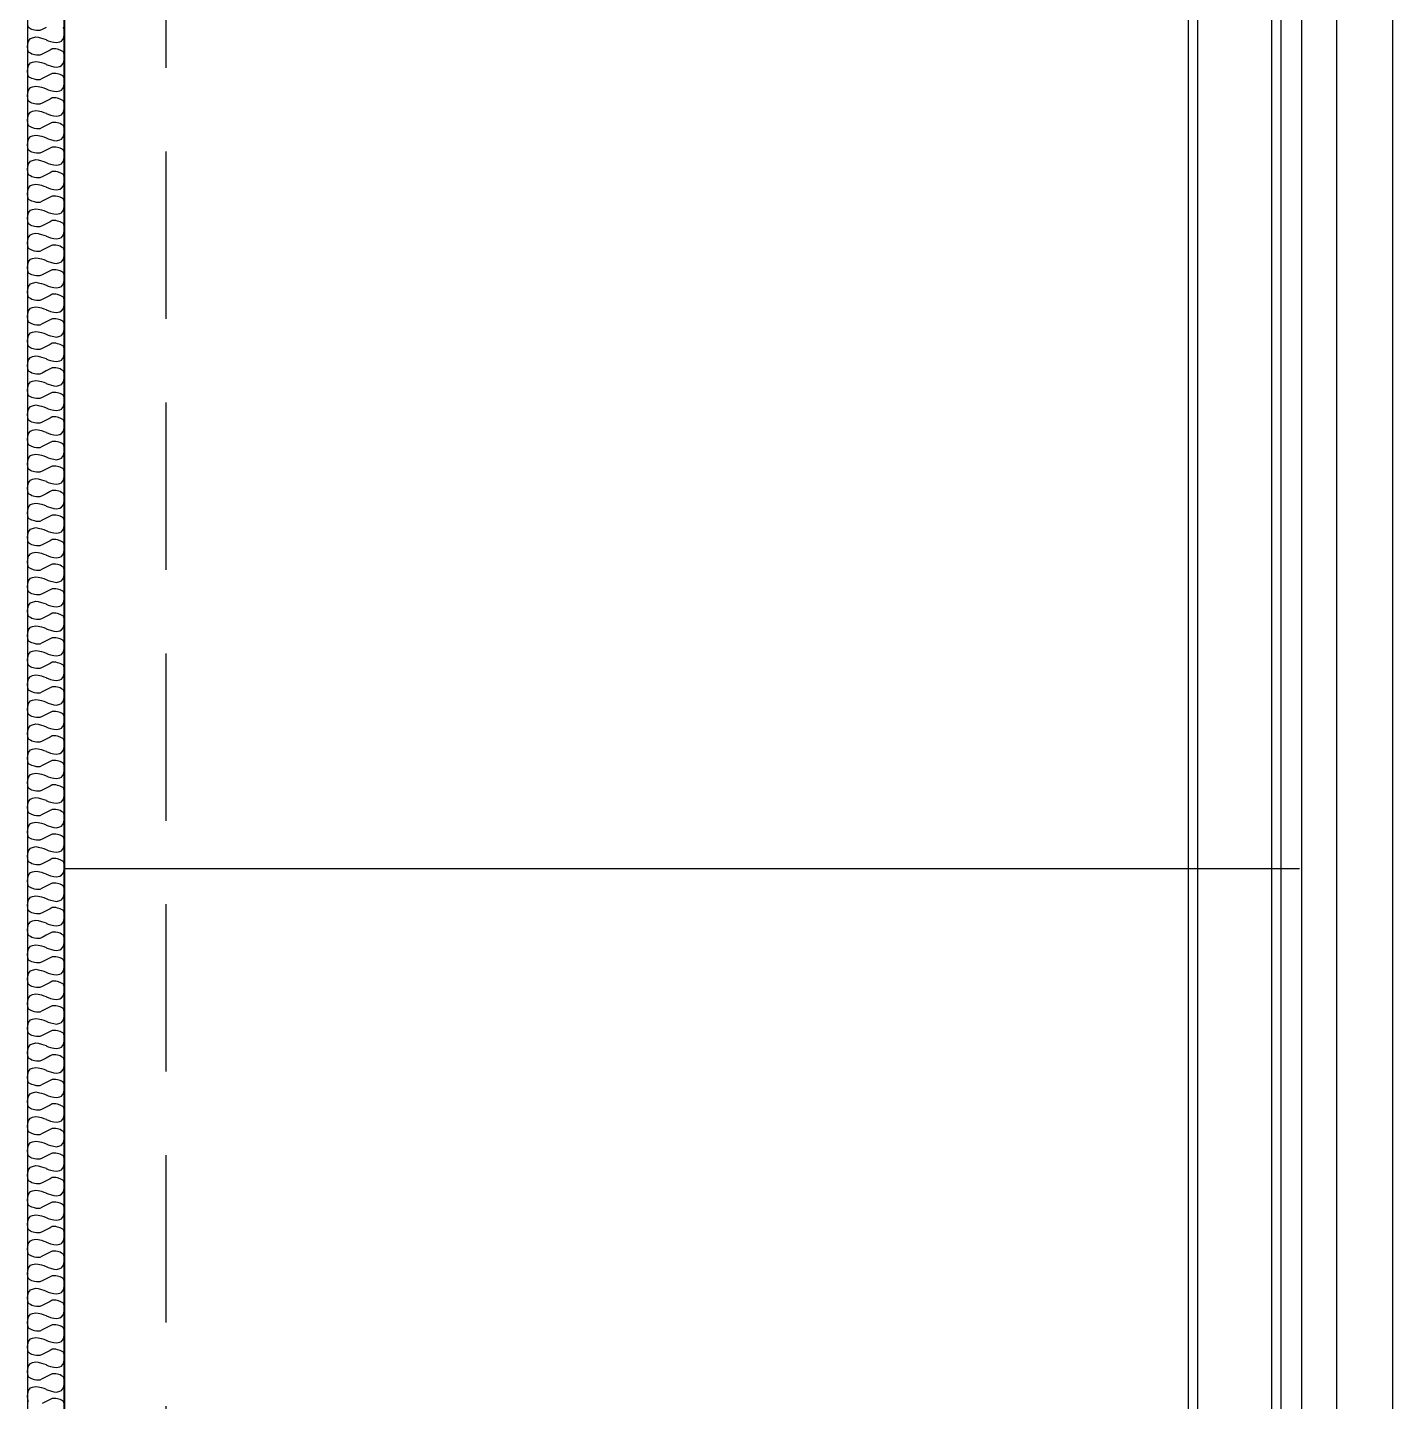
# Model space of a CAD drawing. Header units: millimetres. Extents: x -68474 to 336725, y -113450 to 40976.
# Drawn here: x 126228 to 129900, y -64487 to -60791 of the extents above; entities that cross this region are included whole.
import ezdxf

# ---------------------------------------------------------------- set-up
doc = ezdxf.new("R2010")
doc.units = ezdxf.units.MM
doc.header["$LTSCALE"] = 900
doc.linetypes.add('s5152a$0$DASHED', pattern=[0.75, 0.5, -0.25])
for name, color, linetype in [('s5152a$0$23', 7, 'Continuous'), ('s5152a$0$45', 7, 'Continuous'), ('s5152a$0$7', 7, 'Continuous'), ('s5152a$0$CLADDING', 1, 'Continuous'), ('s5152a$0$INNER', 4, 'Continuous'), ('s5152a$0$STEP', 15, 'Continuous')]:
    doc.layers.add(name, color=color, linetype=linetype)

msp = doc.modelspace()

# ---------------------------------------------------------------- linework, layer by layer
at = {"linetype": 's5152a$0$DASHED'}
msp.add_line((126600.1, -57749.9), (126600.1, -70249.8), dxfattribs=at)
at = {"layer": 's5152a$0$23', "color": 2, "linetype": 'Continuous'}
msp.add_line((129900, -49575), (129900, -72749.8), dxfattribs=at)
msp.add_lwpolyline([(129750, -49575), (129655, -49575), (129655, -72749.8), (129750, -72749.8)], close=True, dxfattribs=at)
at = {"layer": 's5152a$0$45', "color": 14, "linetype": 'Continuous'}
for points in [[(129350, -75750), (129600, -75750), (129600, -45850.2), (129350, -45850.2)], [(129375, -75725), (129575, -75725), (129575, -45875.2), (129375, -45875.2)]]:
    msp.add_lwpolyline(points, close=True, dxfattribs=at)
at = {"layer": 's5152a$0$7', "color": 10, "linetype": 'Continuous'}
msp.add_line((126327.6, -63053.2), (129650, -63053.2), dxfattribs=at)
at = {"layer": 's5152a$0$CLADDING'}
for p, q in [((126327.6, -58172.4), (126327.6, -71199.9)), ((126227.6, -58272.4), (126227.6, -71199.9))]:
    msp.add_line(p, q, dxfattribs=at)
at = {"layer": 's5152a$0$INNER'}
for points in [[(126277.6, -60791.32059), (126266.75883, -60796.74117), (126260.75883, -60799.74117), (126256.75883, -60799.74117), (126251.75883, -60799.74117), (126246.75883, -60798.74117), (126239.75883, -60796.74117), (126235.75883, -60794.74117), (126230.75883, -60791.74117), (126228.75883, -60785.74117)], [(126277.6, -60824.56353), (126283.44117, -60826.9), (126289.44117, -60828.9), (126298.44117, -60830.9), (126305.44117, -60831.9), (126314.44117, -60829.9), (126319.44117, -60827.9), (126324.44117, -60820.9), (126327.44117, -60806.9), (126326.44117, -60796.9), (126324.44117, -60790.9)], [(126277.6, -60890.56353), (126283.44117, -60892.9), (126289.44117, -60894.9), (126298.44117, -60896.9), (126305.44117, -60897.9), (126314.44117, -60895.9), (126319.44117, -60893.9), (126324.44117, -60886.9), (126327.44117, -60872.9), (126326.44117, -60862.9), (126324.44117, -60856.9), (126319.44117, -60853.9), (126315.44117, -60851.9), (126308.44117, -60849.9), (126303.44117, -60848.9), (126298.44117, -60848.9), (126294.44117, -60848.9), (126288.44117, -60851.9), (126277.6, -60857.32059), (126266.75883, -60862.74117), (126260.75883, -60865.74117), (126256.75883, -60865.74117), (126251.75883, -60865.74117), (126246.75883, -60864.74117), (126239.75883, -60862.74117), (126235.75883, -60860.74117), (126230.75883, -60857.74117), (126228.75883, -60851.74117), (126227.75883, -60841.74117), (126230.75883, -60827.74117), (126235.75883, -60820.74117), (126240.75883, -60818.74117), (126249.75883, -60816.74117), (126256.75883, -60817.74117), (126265.75883, -60819.74117), (126271.75883, -60821.74117), (126277.6, -60824.07764)], [(126277.6, -60956.56353), (126283.44117, -60958.9), (126289.44117, -60960.9), (126298.44117, -60962.9), (126305.44117, -60963.9), (126314.44117, -60961.9), (126319.44117, -60959.9), (126324.44117, -60952.9), (126327.44117, -60938.9), (126326.44117, -60928.9), (126324.44117, -60922.9), (126319.44117, -60919.9), (126315.44117, -60917.9), (126308.44117, -60915.9), (126303.44117, -60914.9), (126298.44117, -60914.9), (126294.44117, -60914.9), (126288.44117, -60917.9), (126277.6, -60923.32059), (126266.75883, -60928.74117), (126260.75883, -60931.74117), (126256.75883, -60931.74117), (126251.75883, -60931.74117), (126246.75883, -60930.74117), (126239.75883, -60928.74117), (126235.75883, -60926.74117), (126230.75883, -60923.74117), (126228.75883, -60917.74117), (126227.75883, -60907.74117), (126230.75883, -60893.74117), (126235.75883, -60886.74117), (126240.75883, -60884.74117), (126249.75883, -60882.74117), (126256.75883, -60883.74117), (126265.75883, -60885.74117), (126271.75883, -60887.74117), (126277.6, -60890.07764)], [(126277.6, -61022.56353), (126283.44117, -61024.9), (126289.44117, -61026.9), (126298.44117, -61028.9), (126305.44117, -61029.9), (126314.44117, -61027.9), (126319.44117, -61025.9), (126324.44117, -61018.9), (126327.44117, -61004.9), (126326.44117, -60994.9), (126324.44117, -60988.9), (126319.44117, -60985.9), (126315.44117, -60983.9), (126308.44117, -60981.9), (126303.44117, -60980.9), (126298.44117, -60980.9), (126294.44117, -60980.9), (126288.44117, -60983.9), (126277.6, -60989.32059), (126266.75883, -60994.74117), (126260.75883, -60997.74117), (126256.75883, -60997.74117), (126251.75883, -60997.74117), (126246.75883, -60996.74117), (126239.75883, -60994.74117), (126235.75883, -60992.74117), (126230.75883, -60989.74117), (126228.75883, -60983.74117), (126227.75883, -60973.74117), (126230.75883, -60959.74117), (126235.75883, -60952.74117), (126240.75883, -60950.74117), (126249.75883, -60948.74117), (126256.75883, -60949.74117), (126265.75883, -60951.74117), (126271.75883, -60953.74117), (126277.6, -60956.07764)], [(126277.6, -61088.56353), (126283.44117, -61090.9), (126289.44117, -61092.9), (126298.44117, -61094.9), (126305.44117, -61095.9), (126314.44117, -61093.9), (126319.44117, -61091.9), (126324.44117, -61084.9), (126327.44117, -61070.9), (126326.44117, -61060.9), (126324.44117, -61054.9), (126319.44117, -61051.9), (126315.44117, -61049.9), (126308.44117, -61047.9), (126303.44117, -61046.9), (126298.44117, -61046.9), (126294.44117, -61046.9), (126288.44117, -61049.9), (126277.6, -61055.32059), (126266.75883, -61060.74117), (126260.75883, -61063.74117), (126256.75883, -61063.74117), (126251.75883, -61063.74117), (126246.75883, -61062.74117), (126239.75883, -61060.74117), (126235.75883, -61058.74117), (126230.75883, -61055.74117), (126228.75883, -61049.74117), (126227.75883, -61039.74117), (126230.75883, -61025.74117), (126235.75883, -61018.74117), (126240.75883, -61016.74117), (126249.75883, -61014.74117), (126256.75883, -61015.74117), (126265.75883, -61017.74117), (126271.75883, -61019.74117), (126277.6, -61022.07764)], [(126277.6, -61154.56353), (126283.44117, -61156.9), (126289.44117, -61158.9), (126298.44117, -61160.9), (126305.44117, -61161.9), (126314.44117, -61159.9), (126319.44117, -61157.9), (126324.44117, -61150.9), (126327.44117, -61136.9), (126326.44117, -61126.9), (126324.44117, -61120.9), (126319.44117, -61117.9), (126315.44117, -61115.9), (126308.44117, -61113.9), (126303.44117, -61112.9), (126298.44117, -61112.9), (126294.44117, -61112.9), (126288.44117, -61115.9), (126277.6, -61121.32059), (126266.75883, -61126.74117), (126260.75883, -61129.74117), (126256.75883, -61129.74117), (126251.75883, -61129.74117), (126246.75883, -61128.74117), (126239.75883, -61126.74117), (126235.75883, -61124.74117), (126230.75883, -61121.74117), (126228.75883, -61115.74117), (126227.75883, -61105.74117), (126230.75883, -61091.74117), (126235.75883, -61084.74117), (126240.75883, -61082.74117), (126249.75883, -61080.74117), (126256.75883, -61081.74117), (126265.75883, -61083.74117), (126271.75883, -61085.74117), (126277.6, -61088.07764)], [(126277.6, -61220.56353), (126283.44117, -61222.9), (126289.44117, -61224.9), (126298.44117, -61226.9), (126305.44117, -61227.9), (126314.44117, -61225.9), (126319.44117, -61223.9), (126324.44117, -61216.9), (126327.44117, -61202.9), (126326.44117, -61192.9), (126324.44117, -61186.9), (126319.44117, -61183.9), (126315.44117, -61181.9), (126308.44117, -61179.9), (126303.44117, -61178.9), (126298.44117, -61178.9), (126294.44117, -61178.9), (126288.44117, -61181.9), (126277.6, -61187.32059), (126266.75883, -61192.74117), (126260.75883, -61195.74117), (126256.75883, -61195.74117), (126251.75883, -61195.74117), (126246.75883, -61194.74117), (126239.75883, -61192.74117), (126235.75883, -61190.74117), (126230.75883, -61187.74117), (126228.75883, -61181.74117), (126227.75883, -61171.74117), (126230.75883, -61157.74117), (126235.75883, -61150.74117), (126240.75883, -61148.74117), (126249.75883, -61146.74117), (126256.75883, -61147.74117), (126265.75883, -61149.74117), (126271.75883, -61151.74117), (126277.6, -61154.07764)], [(126277.6, -61286.56353), (126283.44117, -61288.9), (126289.44117, -61290.9), (126298.44117, -61292.9), (126305.44117, -61293.9), (126314.44117, -61291.9), (126319.44117, -61289.9), (126324.44117, -61282.9), (126327.44117, -61268.9), (126326.44117, -61258.9), (126324.44117, -61252.9), (126319.44117, -61249.9), (126315.44117, -61247.9), (126308.44117, -61245.9), (126303.44117, -61244.9), (126298.44117, -61244.9), (126294.44117, -61244.9), (126288.44117, -61247.9), (126277.6, -61253.32059), (126266.75883, -61258.74117), (126260.75883, -61261.74117), (126256.75883, -61261.74117), (126251.75883, -61261.74117), (126246.75883, -61260.74117), (126239.75883, -61258.74117), (126235.75883, -61256.74117), (126230.75883, -61253.74117), (126228.75883, -61247.74117), (126227.75883, -61237.74117), (126230.75883, -61223.74117), (126235.75883, -61216.74117), (126240.75883, -61214.74117), (126249.75883, -61212.74117), (126256.75883, -61213.74117), (126265.75883, -61215.74117), (126271.75883, -61217.74117), (126277.6, -61220.07764)], [(126277.6, -61352.56353), (126283.44117, -61354.9), (126289.44117, -61356.9), (126298.44117, -61358.9), (126305.44117, -61359.9), (126314.44117, -61357.9), (126319.44117, -61355.9), (126324.44117, -61348.9), (126327.44117, -61334.9), (126326.44117, -61324.9), (126324.44117, -61318.9), (126319.44117, -61315.9), (126315.44117, -61313.9), (126308.44117, -61311.9), (126303.44117, -61310.9), (126298.44117, -61310.9), (126294.44117, -61310.9), (126288.44117, -61313.9), (126277.6, -61319.32059), (126266.75883, -61324.74117), (126260.75883, -61327.74117), (126256.75883, -61327.74117), (126251.75883, -61327.74117), (126246.75883, -61326.74117), (126239.75883, -61324.74117), (126235.75883, -61322.74117), (126230.75883, -61319.74117), (126228.75883, -61313.74117), (126227.75883, -61303.74117), (126230.75883, -61289.74117), (126235.75883, -61282.74117), (126240.75883, -61280.74117), (126249.75883, -61278.74117), (126256.75883, -61279.74117), (126265.75883, -61281.74117), (126271.75883, -61283.74117), (126277.6, -61286.07764)], [(126277.6, -61418.56353), (126283.44117, -61420.9), (126289.44117, -61422.9), (126298.44117, -61424.9), (126305.44117, -61425.9), (126314.44117, -61423.9), (126319.44117, -61421.9), (126324.44117, -61414.9), (126327.44117, -61400.9), (126326.44117, -61390.9), (126324.44117, -61384.9), (126319.44117, -61381.9), (126315.44117, -61379.9), (126308.44117, -61377.9), (126303.44117, -61376.9), (126298.44117, -61376.9), (126294.44117, -61376.9), (126288.44117, -61379.9), (126277.6, -61385.32059), (126266.75883, -61390.74117), (126260.75883, -61393.74117), (126256.75883, -61393.74117), (126251.75883, -61393.74117), (126246.75883, -61392.74117), (126239.75883, -61390.74117), (126235.75883, -61388.74117), (126230.75883, -61385.74117), (126228.75883, -61379.74117), (126227.75883, -61369.74117), (126230.75883, -61355.74117), (126235.75883, -61348.74117), (126240.75883, -61346.74117), (126249.75883, -61344.74117), (126256.75883, -61345.74117), (126265.75883, -61347.74117), (126271.75883, -61349.74117), (126277.6, -61352.07764)], [(126277.6, -61484.56353), (126283.44117, -61486.9), (126289.44117, -61488.9), (126298.44117, -61490.9), (126305.44117, -61491.9), (126314.44117, -61489.9), (126319.44117, -61487.9), (126324.44117, -61480.9), (126327.44117, -61466.9), (126326.44117, -61456.9), (126324.44117, -61450.9), (126319.44117, -61447.9), (126315.44117, -61445.9), (126308.44117, -61443.9), (126303.44117, -61442.9), (126298.44117, -61442.9), (126294.44117, -61442.9), (126288.44117, -61445.9), (126277.6, -61451.32059), (126266.75883, -61456.74117), (126260.75883, -61459.74117), (126256.75883, -61459.74117), (126251.75883, -61459.74117), (126246.75883, -61458.74117), (126239.75883, -61456.74117), (126235.75883, -61454.74117), (126230.75883, -61451.74117), (126228.75883, -61445.74117), (126227.75883, -61435.74117), (126230.75883, -61421.74117), (126235.75883, -61414.74117), (126240.75883, -61412.74117), (126249.75883, -61410.74117), (126256.75883, -61411.74117), (126265.75883, -61413.74117), (126271.75883, -61415.74117), (126277.6, -61418.07764)], [(126277.6, -61550.56353), (126283.44117, -61552.9), (126289.44117, -61554.9), (126298.44117, -61556.9), (126305.44117, -61557.9), (126314.44117, -61555.9), (126319.44117, -61553.9), (126324.44117, -61546.9), (126327.44117, -61532.9), (126326.44117, -61522.9), (126324.44117, -61516.9), (126319.44117, -61513.9), (126315.44117, -61511.9), (126308.44117, -61509.9), (126303.44117, -61508.9), (126298.44117, -61508.9), (126294.44117, -61508.9), (126288.44117, -61511.9), (126277.6, -61517.32059), (126266.75883, -61522.74117), (126260.75883, -61525.74117), (126256.75883, -61525.74117), (126251.75883, -61525.74117), (126246.75883, -61524.74117), (126239.75883, -61522.74117), (126235.75883, -61520.74117), (126230.75883, -61517.74117), (126228.75883, -61511.74117), (126227.75883, -61501.74117), (126230.75883, -61487.74117), (126235.75883, -61480.74117), (126240.75883, -61478.74117), (126249.75883, -61476.74117), (126256.75883, -61477.74117), (126265.75883, -61479.74117), (126271.75883, -61481.74117), (126277.6, -61484.07764)], [(126277.6, -61616.56353), (126283.44117, -61618.9), (126289.44117, -61620.9), (126298.44117, -61622.9), (126305.44117, -61623.9), (126314.44117, -61621.9), (126319.44117, -61619.9), (126324.44117, -61612.9), (126327.44117, -61598.9), (126326.44117, -61588.9), (126324.44117, -61582.9), (126319.44117, -61579.9), (126315.44117, -61577.9), (126308.44117, -61575.9), (126303.44117, -61574.9), (126298.44117, -61574.9), (126294.44117, -61574.9), (126288.44117, -61577.9), (126277.6, -61583.32059), (126266.75883, -61588.74117), (126260.75883, -61591.74117), (126256.75883, -61591.74117), (126251.75883, -61591.74117), (126246.75883, -61590.74117), (126239.75883, -61588.74117), (126235.75883, -61586.74117), (126230.75883, -61583.74117), (126228.75883, -61577.74117), (126227.75883, -61567.74117), (126230.75883, -61553.74117), (126235.75883, -61546.74117), (126240.75883, -61544.74117), (126249.75883, -61542.74117), (126256.75883, -61543.74117), (126265.75883, -61545.74117), (126271.75883, -61547.74117), (126277.6, -61550.07764)], [(126277.6, -61682.56353), (126283.44117, -61684.9), (126289.44117, -61686.9), (126298.44117, -61688.9), (126305.44117, -61689.9), (126314.44117, -61687.9), (126319.44117, -61685.9), (126324.44117, -61678.9), (126327.44117, -61664.9), (126326.44117, -61654.9), (126324.44117, -61648.9), (126319.44117, -61645.9), (126315.44117, -61643.9), (126308.44117, -61641.9), (126303.44117, -61640.9), (126298.44117, -61640.9), (126294.44117, -61640.9), (126288.44117, -61643.9), (126277.6, -61649.32059), (126266.75883, -61654.74117), (126260.75883, -61657.74117), (126256.75883, -61657.74117), (126251.75883, -61657.74117), (126246.75883, -61656.74117), (126239.75883, -61654.74117), (126235.75883, -61652.74117), (126230.75883, -61649.74117), (126228.75883, -61643.74117), (126227.75883, -61633.74117), (126230.75883, -61619.74117), (126235.75883, -61612.74117), (126240.75883, -61610.74117), (126249.75883, -61608.74117), (126256.75883, -61609.74117), (126265.75883, -61611.74117), (126271.75883, -61613.74117), (126277.6, -61616.07764)], [(126277.6, -61748.56353), (126283.44117, -61750.9), (126289.44117, -61752.9), (126298.44117, -61754.9), (126305.44117, -61755.9), (126314.44117, -61753.9), (126319.44117, -61751.9), (126324.44117, -61744.9), (126327.44117, -61730.9), (126326.44117, -61720.9), (126324.44117, -61714.9), (126319.44117, -61711.9), (126315.44117, -61709.9), (126308.44117, -61707.9), (126303.44117, -61706.9), (126298.44117, -61706.9), (126294.44117, -61706.9), (126288.44117, -61709.9), (126277.6, -61715.32059), (126266.75883, -61720.74117), (126260.75883, -61723.74117), (126256.75883, -61723.74117), (126251.75883, -61723.74117), (126246.75883, -61722.74117), (126239.75883, -61720.74117), (126235.75883, -61718.74117), (126230.75883, -61715.74117), (126228.75883, -61709.74117), (126227.75883, -61699.74117), (126230.75883, -61685.74117), (126235.75883, -61678.74117), (126240.75883, -61676.74117), (126249.75883, -61674.74117), (126256.75883, -61675.74117), (126265.75883, -61677.74117), (126271.75883, -61679.74117), (126277.6, -61682.07764)], [(126277.6, -61814.56353), (126283.44117, -61816.9), (126289.44117, -61818.9), (126298.44117, -61820.9), (126305.44117, -61821.9), (126314.44117, -61819.9), (126319.44117, -61817.9), (126324.44117, -61810.9), (126327.44117, -61796.9), (126326.44117, -61786.9), (126324.44117, -61780.9), (126319.44117, -61777.9), (126315.44117, -61775.9), (126308.44117, -61773.9), (126303.44117, -61772.9), (126298.44117, -61772.9), (126294.44117, -61772.9), (126288.44117, -61775.9), (126277.6, -61781.32059), (126266.75883, -61786.74117), (126260.75883, -61789.74117), (126256.75883, -61789.74117), (126251.75883, -61789.74117), (126246.75883, -61788.74117), (126239.75883, -61786.74117), (126235.75883, -61784.74117), (126230.75883, -61781.74117), (126228.75883, -61775.74117), (126227.75883, -61765.74117), (126230.75883, -61751.74117), (126235.75883, -61744.74117), (126240.75883, -61742.74117), (126249.75883, -61740.74117), (126256.75883, -61741.74117), (126265.75883, -61743.74117), (126271.75883, -61745.74117), (126277.6, -61748.07764)], [(126277.6, -61880.56353), (126283.44117, -61882.9), (126289.44117, -61884.9), (126298.44117, -61886.9), (126305.44117, -61887.9), (126314.44117, -61885.9), (126319.44117, -61883.9), (126324.44117, -61876.9), (126327.44117, -61862.9), (126326.44117, -61852.9), (126324.44117, -61846.9), (126319.44117, -61843.9), (126315.44117, -61841.9), (126308.44117, -61839.9), (126303.44117, -61838.9), (126298.44117, -61838.9), (126294.44117, -61838.9), (126288.44117, -61841.9), (126277.6, -61847.32059), (126266.75883, -61852.74117), (126260.75883, -61855.74117), (126256.75883, -61855.74117), (126251.75883, -61855.74117), (126246.75883, -61854.74117), (126239.75883, -61852.74117), (126235.75883, -61850.74117), (126230.75883, -61847.74117), (126228.75883, -61841.74117), (126227.75883, -61831.74117), (126230.75883, -61817.74117), (126235.75883, -61810.74117), (126240.75883, -61808.74117), (126249.75883, -61806.74117), (126256.75883, -61807.74117), (126265.75883, -61809.74117), (126271.75883, -61811.74117), (126277.6, -61814.07764)], [(126277.6, -61946.56353), (126283.44117, -61948.9), (126289.44117, -61950.9), (126298.44117, -61952.9), (126305.44117, -61953.9), (126314.44117, -61951.9), (126319.44117, -61949.9), (126324.44117, -61942.9), (126327.44117, -61928.9), (126326.44117, -61918.9), (126324.44117, -61912.9), (126319.44117, -61909.9), (126315.44117, -61907.9), (126308.44117, -61905.9), (126303.44117, -61904.9), (126298.44117, -61904.9), (126294.44117, -61904.9), (126288.44117, -61907.9), (126277.6, -61913.32059), (126266.75883, -61918.74117), (126260.75883, -61921.74117), (126256.75883, -61921.74117), (126251.75883, -61921.74117), (126246.75883, -61920.74117), (126239.75883, -61918.74117), (126235.75883, -61916.74117), (126230.75883, -61913.74117), (126228.75883, -61907.74117), (126227.75883, -61897.74117), (126230.75883, -61883.74117), (126235.75883, -61876.74117), (126240.75883, -61874.74117), (126249.75883, -61872.74117), (126256.75883, -61873.74117), (126265.75883, -61875.74117), (126271.75883, -61877.74117), (126277.6, -61880.07764)], [(126277.6, -62012.56353), (126283.44117, -62014.9), (126289.44117, -62016.9), (126298.44117, -62018.9), (126305.44117, -62019.9), (126314.44117, -62017.9), (126319.44117, -62015.9), (126324.44117, -62008.9), (126327.44117, -61994.9), (126326.44117, -61984.9), (126324.44117, -61978.9), (126319.44117, -61975.9), (126315.44117, -61973.9), (126308.44117, -61971.9), (126303.44117, -61970.9), (126298.44117, -61970.9), (126294.44117, -61970.9), (126288.44117, -61973.9), (126277.6, -61979.32059), (126266.75883, -61984.74117), (126260.75883, -61987.74117), (126256.75883, -61987.74117), (126251.75883, -61987.74117), (126246.75883, -61986.74117), (126239.75883, -61984.74117), (126235.75883, -61982.74117), (126230.75883, -61979.74117), (126228.75883, -61973.74117), (126227.75883, -61963.74117), (126230.75883, -61949.74117), (126235.75883, -61942.74117), (126240.75883, -61940.74117), (126249.75883, -61938.74117), (126256.75883, -61939.74117), (126265.75883, -61941.74117), (126271.75883, -61943.74117), (126277.6, -61946.07764)], [(126277.6, -62078.56353), (126283.44117, -62080.9), (126289.44117, -62082.9), (126298.44117, -62084.9), (126305.44117, -62085.9), (126314.44117, -62083.9), (126319.44117, -62081.9), (126324.44117, -62074.9), (126327.44117, -62060.9), (126326.44117, -62050.9), (126324.44117, -62044.9), (126319.44117, -62041.9), (126315.44117, -62039.9), (126308.44117, -62037.9), (126303.44117, -62036.9), (126298.44117, -62036.9), (126294.44117, -62036.9), (126288.44117, -62039.9), (126277.6, -62045.32059), (126266.75883, -62050.74117), (126260.75883, -62053.74117), (126256.75883, -62053.74117), (126251.75883, -62053.74117), (126246.75883, -62052.74117), (126239.75883, -62050.74117), (126235.75883, -62048.74117), (126230.75883, -62045.74117), (126228.75883, -62039.74117), (126227.75883, -62029.74117), (126230.75883, -62015.74117), (126235.75883, -62008.74117), (126240.75883, -62006.74117), (126249.75883, -62004.74117), (126256.75883, -62005.74117), (126265.75883, -62007.74117), (126271.75883, -62009.74117), (126277.6, -62012.07764)], [(126277.6, -62144.56353), (126283.44117, -62146.9), (126289.44117, -62148.9), (126298.44117, -62150.9), (126305.44117, -62151.9), (126314.44117, -62149.9), (126319.44117, -62147.9), (126324.44117, -62140.9), (126327.44117, -62126.9), (126326.44117, -62116.9), (126324.44117, -62110.9), (126319.44117, -62107.9), (126315.44117, -62105.9), (126308.44117, -62103.9), (126303.44117, -62102.9), (126298.44117, -62102.9), (126294.44117, -62102.9), (126288.44117, -62105.9), (126277.6, -62111.32059), (126266.75883, -62116.74117), (126260.75883, -62119.74117), (126256.75883, -62119.74117), (126251.75883, -62119.74117), (126246.75883, -62118.74117), (126239.75883, -62116.74117), (126235.75883, -62114.74117), (126230.75883, -62111.74117), (126228.75883, -62105.74117), (126227.75883, -62095.74117), (126230.75883, -62081.74117), (126235.75883, -62074.74117), (126240.75883, -62072.74117), (126249.75883, -62070.74117), (126256.75883, -62071.74117), (126265.75883, -62073.74117), (126271.75883, -62075.74117), (126277.6, -62078.07764)], [(126277.6, -62210.56353), (126283.44117, -62212.9), (126289.44117, -62214.9), (126298.44117, -62216.9), (126305.44117, -62217.9), (126314.44117, -62215.9), (126319.44117, -62213.9), (126324.44117, -62206.9), (126327.44117, -62192.9), (126326.44117, -62182.9), (126324.44117, -62176.9), (126319.44117, -62173.9), (126315.44117, -62171.9), (126308.44117, -62169.9), (126303.44117, -62168.9), (126298.44117, -62168.9), (126294.44117, -62168.9), (126288.44117, -62171.9), (126277.6, -62177.32059), (126266.75883, -62182.74117), (126260.75883, -62185.74117), (126256.75883, -62185.74117), (126251.75883, -62185.74117), (126246.75883, -62184.74117), (126239.75883, -62182.74117), (126235.75883, -62180.74117), (126230.75883, -62177.74117), (126228.75883, -62171.74117), (126227.75883, -62161.74117), (126230.75883, -62147.74117), (126235.75883, -62140.74117), (126240.75883, -62138.74117), (126249.75883, -62136.74117), (126256.75883, -62137.74117), (126265.75883, -62139.74117), (126271.75883, -62141.74117), (126277.6, -62144.07764)], [(126277.6, -62276.56353), (126283.44117, -62278.9), (126289.44117, -62280.9), (126298.44117, -62282.9), (126305.44117, -62283.9), (126314.44117, -62281.9), (126319.44117, -62279.9), (126324.44117, -62272.9), (126327.44117, -62258.9), (126326.44117, -62248.9), (126324.44117, -62242.9), (126319.44117, -62239.9), (126315.44117, -62237.9), (126308.44117, -62235.9), (126303.44117, -62234.9), (126298.44117, -62234.9), (126294.44117, -62234.9), (126288.44117, -62237.9), (126277.6, -62243.32059), (126266.75883, -62248.74117), (126260.75883, -62251.74117), (126256.75883, -62251.74117), (126251.75883, -62251.74117), (126246.75883, -62250.74117), (126239.75883, -62248.74117), (126235.75883, -62246.74117), (126230.75883, -62243.74117), (126228.75883, -62237.74117), (126227.75883, -62227.74117), (126230.75883, -62213.74117), (126235.75883, -62206.74117), (126240.75883, -62204.74117), (126249.75883, -62202.74117), (126256.75883, -62203.74117), (126265.75883, -62205.74117), (126271.75883, -62207.74117), (126277.6, -62210.07764)], [(126277.6, -62342.56353), (126283.44117, -62344.9), (126289.44117, -62346.9), (126298.44117, -62348.9), (126305.44117, -62349.9), (126314.44117, -62347.9), (126319.44117, -62345.9), (126324.44117, -62338.9), (126327.44117, -62324.9), (126326.44117, -62314.9), (126324.44117, -62308.9), (126319.44117, -62305.9), (126315.44117, -62303.9), (126308.44117, -62301.9), (126303.44117, -62300.9), (126298.44117, -62300.9), (126294.44117, -62300.9), (126288.44117, -62303.9), (126277.6, -62309.32059), (126266.75883, -62314.74117), (126260.75883, -62317.74117), (126256.75883, -62317.74117), (126251.75883, -62317.74117), (126246.75883, -62316.74117), (126239.75883, -62314.74117), (126235.75883, -62312.74117), (126230.75883, -62309.74117), (126228.75883, -62303.74117), (126227.75883, -62293.74117), (126230.75883, -62279.74117), (126235.75883, -62272.74117), (126240.75883, -62270.74117), (126249.75883, -62268.74117), (126256.75883, -62269.74117), (126265.75883, -62271.74117), (126271.75883, -62273.74117), (126277.6, -62276.07764)], [(126277.6, -62408.56353), (126283.44117, -62410.9), (126289.44117, -62412.9), (126298.44117, -62414.9), (126305.44117, -62415.9), (126314.44117, -62413.9), (126319.44117, -62411.9), (126324.44117, -62404.9), (126327.44117, -62390.9), (126326.44117, -62380.9), (126324.44117, -62374.9), (126319.44117, -62371.9), (126315.44117, -62369.9), (126308.44117, -62367.9), (126303.44117, -62366.9), (126298.44117, -62366.9), (126294.44117, -62366.9), (126288.44117, -62369.9), (126277.6, -62375.32059), (126266.75883, -62380.74117), (126260.75883, -62383.74117), (126256.75883, -62383.74117), (126251.75883, -62383.74117), (126246.75883, -62382.74117), (126239.75883, -62380.74117), (126235.75883, -62378.74117), (126230.75883, -62375.74117), (126228.75883, -62369.74117), (126227.75883, -62359.74117), (126230.75883, -62345.74117), (126235.75883, -62338.74117), (126240.75883, -62336.74117), (126249.75883, -62334.74117), (126256.75883, -62335.74117), (126265.75883, -62337.74117), (126271.75883, -62339.74117), (126277.6, -62342.07764)], [(126277.6, -62474.56353), (126283.44117, -62476.9), (126289.44117, -62478.9), (126298.44117, -62480.9), (126305.44117, -62481.9), (126314.44117, -62479.9), (126319.44117, -62477.9), (126324.44117, -62470.9), (126327.44117, -62456.9), (126326.44117, -62446.9), (126324.44117, -62440.9), (126319.44117, -62437.9), (126315.44117, -62435.9), (126308.44117, -62433.9), (126303.44117, -62432.9), (126298.44117, -62432.9), (126294.44117, -62432.9), (126288.44117, -62435.9), (126277.6, -62441.32059), (126266.75883, -62446.74117), (126260.75883, -62449.74117), (126256.75883, -62449.74117), (126251.75883, -62449.74117), (126246.75883, -62448.74117), (126239.75883, -62446.74117), (126235.75883, -62444.74117), (126230.75883, -62441.74117), (126228.75883, -62435.74117), (126227.75883, -62425.74117), (126230.75883, -62411.74117), (126235.75883, -62404.74117), (126240.75883, -62402.74117), (126249.75883, -62400.74117), (126256.75883, -62401.74117), (126265.75883, -62403.74117), (126271.75883, -62405.74117), (126277.6, -62408.07764)], [(126277.6, -62540.56353), (126283.44117, -62542.9), (126289.44117, -62544.9), (126298.44117, -62546.9), (126305.44117, -62547.9), (126314.44117, -62545.9), (126319.44117, -62543.9), (126324.44117, -62536.9), (126327.44117, -62522.9), (126326.44117, -62512.9), (126324.44117, -62506.9), (126319.44117, -62503.9), (126315.44117, -62501.9), (126308.44117, -62499.9), (126303.44117, -62498.9), (126298.44117, -62498.9), (126294.44117, -62498.9), (126288.44117, -62501.9), (126277.6, -62507.32059), (126266.75883, -62512.74117), (126260.75883, -62515.74117), (126256.75883, -62515.74117), (126251.75883, -62515.74117), (126246.75883, -62514.74117), (126239.75883, -62512.74117), (126235.75883, -62510.74117), (126230.75883, -62507.74117), (126228.75883, -62501.74117), (126227.75883, -62491.74117), (126230.75883, -62477.74117), (126235.75883, -62470.74117), (126240.75883, -62468.74117), (126249.75883, -62466.74117), (126256.75883, -62467.74117), (126265.75883, -62469.74117), (126271.75883, -62471.74117), (126277.6, -62474.07764)], [(126277.6, -62606.56353), (126283.44117, -62608.9), (126289.44117, -62610.9), (126298.44117, -62612.9), (126305.44117, -62613.9), (126314.44117, -62611.9), (126319.44117, -62609.9), (126324.44117, -62602.9), (126327.44117, -62588.9), (126326.44117, -62578.9), (126324.44117, -62572.9), (126319.44117, -62569.9), (126315.44117, -62567.9), (126308.44117, -62565.9), (126303.44117, -62564.9), (126298.44117, -62564.9), (126294.44117, -62564.9), (126288.44117, -62567.9), (126277.6, -62573.32059), (126266.75883, -62578.74117), (126260.75883, -62581.74117), (126256.75883, -62581.74117), (126251.75883, -62581.74117), (126246.75883, -62580.74117), (126239.75883, -62578.74117), (126235.75883, -62576.74117), (126230.75883, -62573.74117), (126228.75883, -62567.74117), (126227.75883, -62557.74117), (126230.75883, -62543.74117), (126235.75883, -62536.74117), (126240.75883, -62534.74117), (126249.75883, -62532.74117), (126256.75883, -62533.74117), (126265.75883, -62535.74117), (126271.75883, -62537.74117), (126277.6, -62540.07764)], [(126277.6, -62672.56353), (126283.44117, -62674.9), (126289.44117, -62676.9), (126298.44117, -62678.9), (126305.44117, -62679.9), (126314.44117, -62677.9), (126319.44117, -62675.9), (126324.44117, -62668.9), (126327.44117, -62654.9), (126326.44117, -62644.9), (126324.44117, -62638.9), (126319.44117, -62635.9), (126315.44117, -62633.9), (126308.44117, -62631.9), (126303.44117, -62630.9), (126298.44117, -62630.9), (126294.44117, -62630.9), (126288.44117, -62633.9), (126277.6, -62639.32059), (126266.75883, -62644.74117), (126260.75883, -62647.74117), (126256.75883, -62647.74117), (126251.75883, -62647.74117), (126246.75883, -62646.74117), (126239.75883, -62644.74117), (126235.75883, -62642.74117), (126230.75883, -62639.74117), (126228.75883, -62633.74117), (126227.75883, -62623.74117), (126230.75883, -62609.74117), (126235.75883, -62602.74117), (126240.75883, -62600.74117), (126249.75883, -62598.74117), (126256.75883, -62599.74117), (126265.75883, -62601.74117), (126271.75883, -62603.74117), (126277.6, -62606.07764)], [(126277.6, -62738.56353), (126283.44117, -62740.9), (126289.44117, -62742.9), (126298.44117, -62744.9), (126305.44117, -62745.9), (126314.44117, -62743.9), (126319.44117, -62741.9), (126324.44117, -62734.9), (126327.44117, -62720.9), (126326.44117, -62710.9), (126324.44117, -62704.9), (126319.44117, -62701.9), (126315.44117, -62699.9), (126308.44117, -62697.9), (126303.44117, -62696.9), (126298.44117, -62696.9), (126294.44117, -62696.9), (126288.44117, -62699.9), (126277.6, -62705.32059), (126266.75883, -62710.74117), (126260.75883, -62713.74117), (126256.75883, -62713.74117), (126251.75883, -62713.74117), (126246.75883, -62712.74117), (126239.75883, -62710.74117), (126235.75883, -62708.74117), (126230.75883, -62705.74117), (126228.75883, -62699.74117), (126227.75883, -62689.74117), (126230.75883, -62675.74117), (126235.75883, -62668.74117), (126240.75883, -62666.74117), (126249.75883, -62664.74117), (126256.75883, -62665.74117), (126265.75883, -62667.74117), (126271.75883, -62669.74117), (126277.6, -62672.07764)], [(126277.6, -62804.56353), (126283.44117, -62806.9), (126289.44117, -62808.9), (126298.44117, -62810.9), (126305.44117, -62811.9), (126314.44117, -62809.9), (126319.44117, -62807.9), (126324.44117, -62800.9), (126327.44117, -62786.9), (126326.44117, -62776.9), (126324.44117, -62770.9), (126319.44117, -62767.9), (126315.44117, -62765.9), (126308.44117, -62763.9), (126303.44117, -62762.9), (126298.44117, -62762.9), (126294.44117, -62762.9), (126288.44117, -62765.9), (126277.6, -62771.32059), (126266.75883, -62776.74117), (126260.75883, -62779.74117), (126256.75883, -62779.74117), (126251.75883, -62779.74117), (126246.75883, -62778.74117), (126239.75883, -62776.74117), (126235.75883, -62774.74117), (126230.75883, -62771.74117), (126228.75883, -62765.74117), (126227.75883, -62755.74117), (126230.75883, -62741.74117), (126235.75883, -62734.74117), (126240.75883, -62732.74117), (126249.75883, -62730.74117), (126256.75883, -62731.74117), (126265.75883, -62733.74117), (126271.75883, -62735.74117), (126277.6, -62738.07764)], [(126277.6, -62870.56353), (126283.44117, -62872.9), (126289.44117, -62874.9), (126298.44117, -62876.9), (126305.44117, -62877.9), (126314.44117, -62875.9), (126319.44117, -62873.9), (126324.44117, -62866.9), (126327.44117, -62852.9), (126326.44117, -62842.9), (126324.44117, -62836.9), (126319.44117, -62833.9), (126315.44117, -62831.9), (126308.44117, -62829.9), (126303.44117, -62828.9), (126298.44117, -62828.9), (126294.44117, -62828.9), (126288.44117, -62831.9), (126277.6, -62837.32059), (126266.75883, -62842.74117), (126260.75883, -62845.74117), (126256.75883, -62845.74117), (126251.75883, -62845.74117), (126246.75883, -62844.74117), (126239.75883, -62842.74117), (126235.75883, -62840.74117), (126230.75883, -62837.74117), (126228.75883, -62831.74117), (126227.75883, -62821.74117), (126230.75883, -62807.74117), (126235.75883, -62800.74117), (126240.75883, -62798.74117), (126249.75883, -62796.74117), (126256.75883, -62797.74117), (126265.75883, -62799.74117), (126271.75883, -62801.74117), (126277.6, -62804.07764)], [(126277.6, -62936.56353), (126283.44117, -62938.9), (126289.44117, -62940.9), (126298.44117, -62942.9), (126305.44117, -62943.9), (126314.44117, -62941.9), (126319.44117, -62939.9), (126324.44117, -62932.9), (126327.44117, -62918.9), (126326.44117, -62908.9), (126324.44117, -62902.9), (126319.44117, -62899.9), (126315.44117, -62897.9), (126308.44117, -62895.9), (126303.44117, -62894.9), (126298.44117, -62894.9), (126294.44117, -62894.9), (126288.44117, -62897.9), (126277.6, -62903.32059), (126266.75883, -62908.74117), (126260.75883, -62911.74117), (126256.75883, -62911.74117), (126251.75883, -62911.74117), (126246.75883, -62910.74117), (126239.75883, -62908.74117), (126235.75883, -62906.74117), (126230.75883, -62903.74117), (126228.75883, -62897.74117), (126227.75883, -62887.74117), (126230.75883, -62873.74117), (126235.75883, -62866.74117), (126240.75883, -62864.74117), (126249.75883, -62862.74117), (126256.75883, -62863.74117), (126265.75883, -62865.74117), (126271.75883, -62867.74117), (126277.6, -62870.07764)], [(126277.6, -63002.56353), (126283.44117, -63004.9), (126289.44117, -63006.9), (126298.44117, -63008.9), (126305.44117, -63009.9), (126314.44117, -63007.9), (126319.44117, -63005.9), (126324.44117, -62998.9), (126327.44117, -62984.9), (126326.44117, -62974.9), (126324.44117, -62968.9), (126319.44117, -62965.9), (126315.44117, -62963.9), (126308.44117, -62961.9), (126303.44117, -62960.9), (126298.44117, -62960.9), (126294.44117, -62960.9), (126288.44117, -62963.9), (126277.6, -62969.32059), (126266.75883, -62974.74117), (126260.75883, -62977.74117), (126256.75883, -62977.74117), (126251.75883, -62977.74117), (126246.75883, -62976.74117), (126239.75883, -62974.74117), (126235.75883, -62972.74117), (126230.75883, -62969.74117), (126228.75883, -62963.74117), (126227.75883, -62953.74117), (126230.75883, -62939.74117), (126235.75883, -62932.74117), (126240.75883, -62930.74117), (126249.75883, -62928.74117), (126256.75883, -62929.74117), (126265.75883, -62931.74117), (126271.75883, -62933.74117), (126277.6, -62936.07764)], [(126277.6, -63068.56353), (126283.44117, -63070.9), (126289.44117, -63072.9), (126298.44117, -63074.9), (126305.44117, -63075.9), (126314.44117, -63073.9), (126319.44117, -63071.9), (126324.44117, -63064.9), (126327.44117, -63050.9), (126326.44117, -63040.9), (126324.44117, -63034.9), (126319.44117, -63031.9), (126315.44117, -63029.9), (126308.44117, -63027.9), (126303.44117, -63026.9), (126298.44117, -63026.9), (126294.44117, -63026.9), (126288.44117, -63029.9), (126277.6, -63035.32059), (126266.75883, -63040.74117), (126260.75883, -63043.74117), (126256.75883, -63043.74117), (126251.75883, -63043.74117), (126246.75883, -63042.74117), (126239.75883, -63040.74117), (126235.75883, -63038.74117), (126230.75883, -63035.74117), (126228.75883, -63029.74117), (126227.75883, -63019.74117), (126230.75883, -63005.74117), (126235.75883, -62998.74117), (126240.75883, -62996.74117), (126249.75883, -62994.74117), (126256.75883, -62995.74117), (126265.75883, -62997.74117), (126271.75883, -62999.74117), (126277.6, -63002.07764)], [(126277.6, -63134.56353), (126283.44117, -63136.9), (126289.44117, -63138.9), (126298.44117, -63140.9), (126305.44117, -63141.9), (126314.44117, -63139.9), (126319.44117, -63137.9), (126324.44117, -63130.9), (126327.44117, -63116.9), (126326.44117, -63106.9), (126324.44117, -63100.9), (126319.44117, -63097.9), (126315.44117, -63095.9), (126308.44117, -63093.9), (126303.44117, -63092.9), (126298.44117, -63092.9), (126294.44117, -63092.9), (126288.44117, -63095.9), (126277.6, -63101.32059), (126266.75883, -63106.74117), (126260.75883, -63109.74117), (126256.75883, -63109.74117), (126251.75883, -63109.74117), (126246.75883, -63108.74117), (126239.75883, -63106.74117), (126235.75883, -63104.74117), (126230.75883, -63101.74117), (126228.75883, -63095.74117), (126227.75883, -63085.74117), (126230.75883, -63071.74117), (126235.75883, -63064.74117), (126240.75883, -63062.74117), (126249.75883, -63060.74117), (126256.75883, -63061.74117), (126265.75883, -63063.74117), (126271.75883, -63065.74117), (126277.6, -63068.07764)], [(126277.6, -63200.56353), (126283.44117, -63202.9), (126289.44117, -63204.9), (126298.44117, -63206.9), (126305.44117, -63207.9), (126314.44117, -63205.9), (126319.44117, -63203.9), (126324.44117, -63196.9), (126327.44117, -63182.9), (126326.44117, -63172.9), (126324.44117, -63166.9), (126319.44117, -63163.9), (126315.44117, -63161.9), (126308.44117, -63159.9), (126303.44117, -63158.9), (126298.44117, -63158.9), (126294.44117, -63158.9), (126288.44117, -63161.9), (126277.6, -63167.32059), (126266.75883, -63172.74117), (126260.75883, -63175.74117), (126256.75883, -63175.74117), (126251.75883, -63175.74117), (126246.75883, -63174.74117), (126239.75883, -63172.74117), (126235.75883, -63170.74117), (126230.75883, -63167.74117), (126228.75883, -63161.74117), (126227.75883, -63151.74117), (126230.75883, -63137.74117), (126235.75883, -63130.74117), (126240.75883, -63128.74117), (126249.75883, -63126.74117), (126256.75883, -63127.74117), (126265.75883, -63129.74117), (126271.75883, -63131.74117), (126277.6, -63134.07764)], [(126277.6, -63266.56353), (126283.44117, -63268.9), (126289.44117, -63270.9), (126298.44117, -63272.9), (126305.44117, -63273.9), (126314.44117, -63271.9), (126319.44117, -63269.9), (126324.44117, -63262.9), (126327.44117, -63248.9), (126326.44117, -63238.9), (126324.44117, -63232.9), (126319.44117, -63229.9), (126315.44117, -63227.9), (126308.44117, -63225.9), (126303.44117, -63224.9), (126298.44117, -63224.9), (126294.44117, -63224.9), (126288.44117, -63227.9), (126277.6, -63233.32059), (126266.75883, -63238.74117), (126260.75883, -63241.74117), (126256.75883, -63241.74117), (126251.75883, -63241.74117), (126246.75883, -63240.74117), (126239.75883, -63238.74117), (126235.75883, -63236.74117), (126230.75883, -63233.74117), (126228.75883, -63227.74117), (126227.75883, -63217.74117), (126230.75883, -63203.74117), (126235.75883, -63196.74117), (126240.75883, -63194.74117), (126249.75883, -63192.74117), (126256.75883, -63193.74117), (126265.75883, -63195.74117), (126271.75883, -63197.74117), (126277.6, -63200.07764)], [(126277.6, -63332.56353), (126283.44117, -63334.9), (126289.44117, -63336.9), (126298.44117, -63338.9), (126305.44117, -63339.9), (126314.44117, -63337.9), (126319.44117, -63335.9), (126324.44117, -63328.9), (126327.44117, -63314.9), (126326.44117, -63304.9), (126324.44117, -63298.9), (126319.44117, -63295.9), (126315.44117, -63293.9), (126308.44117, -63291.9), (126303.44117, -63290.9), (126298.44117, -63290.9), (126294.44117, -63290.9), (126288.44117, -63293.9), (126277.6, -63299.32059), (126266.75883, -63304.74117), (126260.75883, -63307.74117), (126256.75883, -63307.74117), (126251.75883, -63307.74117), (126246.75883, -63306.74117), (126239.75883, -63304.74117), (126235.75883, -63302.74117), (126230.75883, -63299.74117), (126228.75883, -63293.74117), (126227.75883, -63283.74117), (126230.75883, -63269.74117), (126235.75883, -63262.74117), (126240.75883, -63260.74117), (126249.75883, -63258.74117), (126256.75883, -63259.74117), (126265.75883, -63261.74117), (126271.75883, -63263.74117), (126277.6, -63266.07764)], [(126277.6, -63398.56353), (126283.44117, -63400.9), (126289.44117, -63402.9), (126298.44117, -63404.9), (126305.44117, -63405.9), (126314.44117, -63403.9), (126319.44117, -63401.9), (126324.44117, -63394.9), (126327.44117, -63380.9), (126326.44117, -63370.9), (126324.44117, -63364.9), (126319.44117, -63361.9), (126315.44117, -63359.9), (126308.44117, -63357.9), (126303.44117, -63356.9), (126298.44117, -63356.9), (126294.44117, -63356.9), (126288.44117, -63359.9), (126277.6, -63365.32059), (126266.75883, -63370.74117), (126260.75883, -63373.74117), (126256.75883, -63373.74117), (126251.75883, -63373.74117), (126246.75883, -63372.74117), (126239.75883, -63370.74117), (126235.75883, -63368.74117), (126230.75883, -63365.74117), (126228.75883, -63359.74117), (126227.75883, -63349.74117), (126230.75883, -63335.74117), (126235.75883, -63328.74117), (126240.75883, -63326.74117), (126249.75883, -63324.74117), (126256.75883, -63325.74117), (126265.75883, -63327.74117), (126271.75883, -63329.74117), (126277.6, -63332.07764)], [(126277.6, -63464.56353), (126283.44117, -63466.9), (126289.44117, -63468.9), (126298.44117, -63470.9), (126305.44117, -63471.9), (126314.44117, -63469.9), (126319.44117, -63467.9), (126324.44117, -63460.9), (126327.44117, -63446.9), (126326.44117, -63436.9), (126324.44117, -63430.9), (126319.44117, -63427.9), (126315.44117, -63425.9), (126308.44117, -63423.9), (126303.44117, -63422.9), (126298.44117, -63422.9), (126294.44117, -63422.9), (126288.44117, -63425.9), (126277.6, -63431.32059), (126266.75883, -63436.74117), (126260.75883, -63439.74117), (126256.75883, -63439.74117), (126251.75883, -63439.74117), (126246.75883, -63438.74117), (126239.75883, -63436.74117), (126235.75883, -63434.74117), (126230.75883, -63431.74117), (126228.75883, -63425.74117), (126227.75883, -63415.74117), (126230.75883, -63401.74117), (126235.75883, -63394.74117), (126240.75883, -63392.74117), (126249.75883, -63390.74117), (126256.75883, -63391.74117), (126265.75883, -63393.74117), (126271.75883, -63395.74117), (126277.6, -63398.07764)], [(126277.6, -63530.56353), (126283.44117, -63532.9), (126289.44117, -63534.9), (126298.44117, -63536.9), (126305.44117, -63537.9), (126314.44117, -63535.9), (126319.44117, -63533.9), (126324.44117, -63526.9), (126327.44117, -63512.9), (126326.44117, -63502.9), (126324.44117, -63496.9), (126319.44117, -63493.9), (126315.44117, -63491.9), (126308.44117, -63489.9), (126303.44117, -63488.9), (126298.44117, -63488.9), (126294.44117, -63488.9), (126288.44117, -63491.9), (126277.6, -63497.32059), (126266.75883, -63502.74117), (126260.75883, -63505.74117), (126256.75883, -63505.74117), (126251.75883, -63505.74117), (126246.75883, -63504.74117), (126239.75883, -63502.74117), (126235.75883, -63500.74117), (126230.75883, -63497.74117), (126228.75883, -63491.74117), (126227.75883, -63481.74117), (126230.75883, -63467.74117), (126235.75883, -63460.74117), (126240.75883, -63458.74117), (126249.75883, -63456.74117), (126256.75883, -63457.74117), (126265.75883, -63459.74117), (126271.75883, -63461.74117), (126277.6, -63464.07764)], [(126277.6, -63596.56353), (126283.44117, -63598.9), (126289.44117, -63600.9), (126298.44117, -63602.9), (126305.44117, -63603.9), (126314.44117, -63601.9), (126319.44117, -63599.9), (126324.44117, -63592.9), (126327.44117, -63578.9), (126326.44117, -63568.9), (126324.44117, -63562.9), (126319.44117, -63559.9), (126315.44117, -63557.9), (126308.44117, -63555.9), (126303.44117, -63554.9), (126298.44117, -63554.9), (126294.44117, -63554.9), (126288.44117, -63557.9), (126277.6, -63563.32059), (126266.75883, -63568.74117), (126260.75883, -63571.74117), (126256.75883, -63571.74117), (126251.75883, -63571.74117), (126246.75883, -63570.74117), (126239.75883, -63568.74117), (126235.75883, -63566.74117), (126230.75883, -63563.74117), (126228.75883, -63557.74117), (126227.75883, -63547.74117), (126230.75883, -63533.74117), (126235.75883, -63526.74117), (126240.75883, -63524.74117), (126249.75883, -63522.74117), (126256.75883, -63523.74117), (126265.75883, -63525.74117), (126271.75883, -63527.74117), (126277.6, -63530.07764)], [(126277.6, -63662.56353), (126283.44117, -63664.9), (126289.44117, -63666.9), (126298.44117, -63668.9), (126305.44117, -63669.9), (126314.44117, -63667.9), (126319.44117, -63665.9), (126324.44117, -63658.9), (126327.44117, -63644.9), (126326.44117, -63634.9), (126324.44117, -63628.9), (126319.44117, -63625.9), (126315.44117, -63623.9), (126308.44117, -63621.9), (126303.44117, -63620.9), (126298.44117, -63620.9), (126294.44117, -63620.9), (126288.44117, -63623.9), (126277.6, -63629.32059), (126266.75883, -63634.74117), (126260.75883, -63637.74117), (126256.75883, -63637.74117), (126251.75883, -63637.74117), (126246.75883, -63636.74117), (126239.75883, -63634.74117), (126235.75883, -63632.74117), (126230.75883, -63629.74117), (126228.75883, -63623.74117), (126227.75883, -63613.74117), (126230.75883, -63599.74117), (126235.75883, -63592.74117), (126240.75883, -63590.74117), (126249.75883, -63588.74117), (126256.75883, -63589.74117), (126265.75883, -63591.74117), (126271.75883, -63593.74117), (126277.6, -63596.07764)], [(126277.6, -63728.56353), (126283.44117, -63730.9), (126289.44117, -63732.9), (126298.44117, -63734.9), (126305.44117, -63735.9), (126314.44117, -63733.9), (126319.44117, -63731.9), (126324.44117, -63724.9), (126327.44117, -63710.9), (126326.44117, -63700.9), (126324.44117, -63694.9), (126319.44117, -63691.9), (126315.44117, -63689.9), (126308.44117, -63687.9), (126303.44117, -63686.9), (126298.44117, -63686.9), (126294.44117, -63686.9), (126288.44117, -63689.9), (126277.6, -63695.32059), (126266.75883, -63700.74117), (126260.75883, -63703.74117), (126256.75883, -63703.74117), (126251.75883, -63703.74117), (126246.75883, -63702.74117), (126239.75883, -63700.74117), (126235.75883, -63698.74117), (126230.75883, -63695.74117), (126228.75883, -63689.74117), (126227.75883, -63679.74117), (126230.75883, -63665.74117), (126235.75883, -63658.74117), (126240.75883, -63656.74117), (126249.75883, -63654.74117), (126256.75883, -63655.74117), (126265.75883, -63657.74117), (126271.75883, -63659.74117), (126277.6, -63662.07764)], [(126277.6, -63794.56353), (126283.44117, -63796.9), (126289.44117, -63798.9), (126298.44117, -63800.9), (126305.44117, -63801.9), (126314.44117, -63799.9), (126319.44117, -63797.9), (126324.44117, -63790.9), (126327.44117, -63776.9), (126326.44117, -63766.9), (126324.44117, -63760.9), (126319.44117, -63757.9), (126315.44117, -63755.9), (126308.44117, -63753.9), (126303.44117, -63752.9), (126298.44117, -63752.9), (126294.44117, -63752.9), (126288.44117, -63755.9), (126277.6, -63761.32059), (126266.75883, -63766.74117), (126260.75883, -63769.74117), (126256.75883, -63769.74117), (126251.75883, -63769.74117), (126246.75883, -63768.74117), (126239.75883, -63766.74117), (126235.75883, -63764.74117), (126230.75883, -63761.74117), (126228.75883, -63755.74117), (126227.75883, -63745.74117), (126230.75883, -63731.74117), (126235.75883, -63724.74117), (126240.75883, -63722.74117), (126249.75883, -63720.74117), (126256.75883, -63721.74117), (126265.75883, -63723.74117), (126271.75883, -63725.74117), (126277.6, -63728.07764)], [(126277.6, -63860.56353), (126283.44117, -63862.9), (126289.44117, -63864.9), (126298.44117, -63866.9), (126305.44117, -63867.9), (126314.44117, -63865.9), (126319.44117, -63863.9), (126324.44117, -63856.9), (126327.44117, -63842.9), (126326.44117, -63832.9), (126324.44117, -63826.9), (126319.44117, -63823.9), (126315.44117, -63821.9), (126308.44117, -63819.9), (126303.44117, -63818.9), (126298.44117, -63818.9), (126294.44117, -63818.9), (126288.44117, -63821.9), (126277.6, -63827.32059), (126266.75883, -63832.74117), (126260.75883, -63835.74117), (126256.75883, -63835.74117), (126251.75883, -63835.74117), (126246.75883, -63834.74117), (126239.75883, -63832.74117), (126235.75883, -63830.74117), (126230.75883, -63827.74117), (126228.75883, -63821.74117), (126227.75883, -63811.74117), (126230.75883, -63797.74117), (126235.75883, -63790.74117), (126240.75883, -63788.74117), (126249.75883, -63786.74117), (126256.75883, -63787.74117), (126265.75883, -63789.74117), (126271.75883, -63791.74117), (126277.6, -63794.07764)], [(126277.6, -63926.56353), (126283.44117, -63928.9), (126289.44117, -63930.9), (126298.44117, -63932.9), (126305.44117, -63933.9), (126314.44117, -63931.9), (126319.44117, -63929.9), (126324.44117, -63922.9), (126327.44117, -63908.9), (126326.44117, -63898.9), (126324.44117, -63892.9), (126319.44117, -63889.9), (126315.44117, -63887.9), (126308.44117, -63885.9), (126303.44117, -63884.9), (126298.44117, -63884.9), (126294.44117, -63884.9), (126288.44117, -63887.9), (126277.6, -63893.32059), (126266.75883, -63898.74117), (126260.75883, -63901.74117), (126256.75883, -63901.74117), (126251.75883, -63901.74117), (126246.75883, -63900.74117), (126239.75883, -63898.74117), (126235.75883, -63896.74117), (126230.75883, -63893.74117), (126228.75883, -63887.74117), (126227.75883, -63877.74117), (126230.75883, -63863.74117), (126235.75883, -63856.74117), (126240.75883, -63854.74117), (126249.75883, -63852.74117), (126256.75883, -63853.74117), (126265.75883, -63855.74117), (126271.75883, -63857.74117), (126277.6, -63860.07764)], [(126277.6, -63992.56353), (126283.44117, -63994.9), (126289.44117, -63996.9), (126298.44117, -63998.9), (126305.44117, -63999.9), (126314.44117, -63997.9), (126319.44117, -63995.9), (126324.44117, -63988.9), (126327.44117, -63974.9), (126326.44117, -63964.9), (126324.44117, -63958.9), (126319.44117, -63955.9), (126315.44117, -63953.9), (126308.44117, -63951.9), (126303.44117, -63950.9), (126298.44117, -63950.9), (126294.44117, -63950.9), (126288.44117, -63953.9), (126277.6, -63959.32059), (126266.75883, -63964.74117), (126260.75883, -63967.74117), (126256.75883, -63967.74117), (126251.75883, -63967.74117), (126246.75883, -63966.74117), (126239.75883, -63964.74117), (126235.75883, -63962.74117), (126230.75883, -63959.74117), (126228.75883, -63953.74117), (126227.75883, -63943.74117), (126230.75883, -63929.74117), (126235.75883, -63922.74117), (126240.75883, -63920.74117), (126249.75883, -63918.74117), (126256.75883, -63919.74117), (126265.75883, -63921.74117), (126271.75883, -63923.74117), (126277.6, -63926.07764)], [(126277.6, -64058.56353), (126283.44117, -64060.9), (126289.44117, -64062.9), (126298.44117, -64064.9), (126305.44117, -64065.9), (126314.44117, -64063.9), (126319.44117, -64061.9), (126324.44117, -64054.9), (126327.44117, -64040.9), (126326.44117, -64030.9), (126324.44117, -64024.9), (126319.44117, -64021.9), (126315.44117, -64019.9), (126308.44117, -64017.9), (126303.44117, -64016.9), (126298.44117, -64016.9), (126294.44117, -64016.9), (126288.44117, -64019.9), (126277.6, -64025.32059), (126266.75883, -64030.74117), (126260.75883, -64033.74117), (126256.75883, -64033.74117), (126251.75883, -64033.74117), (126246.75883, -64032.74117), (126239.75883, -64030.74117), (126235.75883, -64028.74117), (126230.75883, -64025.74117), (126228.75883, -64019.74117), (126227.75883, -64009.74117), (126230.75883, -63995.74117), (126235.75883, -63988.74117), (126240.75883, -63986.74117), (126249.75883, -63984.74117), (126256.75883, -63985.74117), (126265.75883, -63987.74117), (126271.75883, -63989.74117), (126277.6, -63992.07764)], [(126277.6, -64124.56353), (126283.44117, -64126.9), (126289.44117, -64128.9), (126298.44117, -64130.9), (126305.44117, -64131.9), (126314.44117, -64129.9), (126319.44117, -64127.9), (126324.44117, -64120.9), (126327.44117, -64106.9), (126326.44117, -64096.9), (126324.44117, -64090.9), (126319.44117, -64087.9), (126315.44117, -64085.9), (126308.44117, -64083.9), (126303.44117, -64082.9), (126298.44117, -64082.9), (126294.44117, -64082.9), (126288.44117, -64085.9), (126277.6, -64091.32059), (126266.75883, -64096.74117), (126260.75883, -64099.74117), (126256.75883, -64099.74117), (126251.75883, -64099.74117), (126246.75883, -64098.74117), (126239.75883, -64096.74117), (126235.75883, -64094.74117), (126230.75883, -64091.74117), (126228.75883, -64085.74117), (126227.75883, -64075.74117), (126230.75883, -64061.74117), (126235.75883, -64054.74117), (126240.75883, -64052.74117), (126249.75883, -64050.74117), (126256.75883, -64051.74117), (126265.75883, -64053.74117), (126271.75883, -64055.74117), (126277.6, -64058.07764)], [(126277.6, -64190.56353), (126283.44117, -64192.9), (126289.44117, -64194.9), (126298.44117, -64196.9), (126305.44117, -64197.9), (126314.44117, -64195.9), (126319.44117, -64193.9), (126324.44117, -64186.9), (126327.44117, -64172.9), (126326.44117, -64162.9), (126324.44117, -64156.9), (126319.44117, -64153.9), (126315.44117, -64151.9), (126308.44117, -64149.9), (126303.44117, -64148.9), (126298.44117, -64148.9), (126294.44117, -64148.9), (126288.44117, -64151.9), (126277.6, -64157.32059), (126266.75883, -64162.74117), (126260.75883, -64165.74117), (126256.75883, -64165.74117), (126251.75883, -64165.74117), (126246.75883, -64164.74117), (126239.75883, -64162.74117), (126235.75883, -64160.74117), (126230.75883, -64157.74117), (126228.75883, -64151.74117), (126227.75883, -64141.74117), (126230.75883, -64127.74117), (126235.75883, -64120.74117), (126240.75883, -64118.74117), (126249.75883, -64116.74117), (126256.75883, -64117.74117), (126265.75883, -64119.74117), (126271.75883, -64121.74117), (126277.6, -64124.07764)], [(126277.6, -64256.56353), (126283.44117, -64258.9), (126289.44117, -64260.9), (126298.44117, -64262.9), (126305.44117, -64263.9), (126314.44117, -64261.9), (126319.44117, -64259.9), (126324.44117, -64252.9), (126327.44117, -64238.9), (126326.44117, -64228.9), (126324.44117, -64222.9), (126319.44117, -64219.9), (126315.44117, -64217.9), (126308.44117, -64215.9), (126303.44117, -64214.9), (126298.44117, -64214.9), (126294.44117, -64214.9), (126288.44117, -64217.9), (126277.6, -64223.32059), (126266.75883, -64228.74117), (126260.75883, -64231.74117), (126256.75883, -64231.74117), (126251.75883, -64231.74117), (126246.75883, -64230.74117), (126239.75883, -64228.74117), (126235.75883, -64226.74117), (126230.75883, -64223.74117), (126228.75883, -64217.74117), (126227.75883, -64207.74117), (126230.75883, -64193.74117), (126235.75883, -64186.74117), (126240.75883, -64184.74117), (126249.75883, -64182.74117), (126256.75883, -64183.74117), (126265.75883, -64185.74117), (126271.75883, -64187.74117), (126277.6, -64190.07764)], [(126277.6, -64322.56353), (126283.44117, -64324.9), (126289.44117, -64326.9), (126298.44117, -64328.9), (126305.44117, -64329.9), (126314.44117, -64327.9), (126319.44117, -64325.9), (126324.44117, -64318.9), (126327.44117, -64304.9), (126326.44117, -64294.9), (126324.44117, -64288.9), (126319.44117, -64285.9), (126315.44117, -64283.9), (126308.44117, -64281.9), (126303.44117, -64280.9), (126298.44117, -64280.9), (126294.44117, -64280.9), (126288.44117, -64283.9), (126277.6, -64289.32059), (126266.75883, -64294.74117), (126260.75883, -64297.74117), (126256.75883, -64297.74117), (126251.75883, -64297.74117), (126246.75883, -64296.74117), (126239.75883, -64294.74117), (126235.75883, -64292.74117), (126230.75883, -64289.74117), (126228.75883, -64283.74117), (126227.75883, -64273.74117), (126230.75883, -64259.74117), (126235.75883, -64252.74117), (126240.75883, -64250.74117), (126249.75883, -64248.74117), (126256.75883, -64249.74117), (126265.75883, -64251.74117), (126271.75883, -64253.74117), (126277.6, -64256.07764)], [(126277.6, -64388.56353), (126283.44117, -64390.9), (126289.44117, -64392.9), (126298.44117, -64394.9), (126305.44117, -64395.9), (126314.44117, -64393.9), (126319.44117, -64391.9), (126324.44117, -64384.9), (126327.44117, -64370.9), (126326.44117, -64360.9), (126324.44117, -64354.9), (126319.44117, -64351.9), (126315.44117, -64349.9), (126308.44117, -64347.9), (126303.44117, -64346.9), (126298.44117, -64346.9), (126294.44117, -64346.9), (126288.44117, -64349.9), (126277.6, -64355.32059), (126266.75883, -64360.74117), (126260.75883, -64363.74117), (126256.75883, -64363.74117), (126251.75883, -64363.74117), (126246.75883, -64362.74117), (126239.75883, -64360.74117), (126235.75883, -64358.74117), (126230.75883, -64355.74117), (126228.75883, -64349.74117), (126227.75883, -64339.74117), (126230.75883, -64325.74117), (126235.75883, -64318.74117), (126240.75883, -64316.74117), (126249.75883, -64314.74117), (126256.75883, -64315.74117), (126265.75883, -64317.74117), (126271.75883, -64319.74117), (126277.6, -64322.07764)], [(126277.6, -64454.56353), (126283.44117, -64456.9), (126289.44117, -64458.9), (126298.44117, -64460.9), (126305.44117, -64461.9), (126314.44117, -64459.9), (126319.44117, -64457.9), (126324.44117, -64450.9), (126327.44117, -64436.9), (126326.44117, -64426.9), (126324.44117, -64420.9), (126319.44117, -64417.9), (126315.44117, -64415.9), (126308.44117, -64413.9), (126303.44117, -64412.9), (126298.44117, -64412.9), (126294.44117, -64412.9), (126288.44117, -64415.9), (126277.6, -64421.32059), (126266.75883, -64426.74117), (126260.75883, -64429.74117), (126256.75883, -64429.74117), (126251.75883, -64429.74117), (126246.75883, -64428.74117), (126239.75883, -64426.74117), (126235.75883, -64424.74117), (126230.75883, -64421.74117), (126228.75883, -64415.74117), (126227.75883, -64405.74117), (126230.75883, -64391.74117), (126235.75883, -64384.74117), (126240.75883, -64382.74117), (126249.75883, -64380.74117), (126256.75883, -64381.74117), (126265.75883, -64383.74117), (126271.75883, -64385.74117), (126277.6, -64388.07764)], [(126230.75883, -64487.74117), (126228.75883, -64481.74117), (126227.75883, -64471.74117), (126230.75883, -64457.74117), (126235.75883, -64450.74117), (126240.75883, -64448.74117), (126249.75883, -64446.74117), (126256.75883, -64447.74117), (126265.75883, -64449.74117), (126271.75883, -64451.74117), (126277.6, -64454.07764)], [(126326.44117, -64492.9), (126324.44117, -64486.9), (126319.44117, -64483.9), (126315.44117, -64481.9), (126308.44117, -64479.9), (126303.44117, -64478.9), (126298.44117, -64478.9), (126294.44117, -64478.9), (126288.44117, -64481.9), (126277.6, -64487.32059), (126266.75883, -64492.74117)]]:
    msp.add_lwpolyline(points, dxfattribs=at)
at = {"layer": 's5152a$0$STEP', "linetype": 'Continuous'}
msp.add_line((126325.1, -58174.9), (126325.1, -71199.9), dxfattribs=at)

doc.saveas('drawing.dxf')
